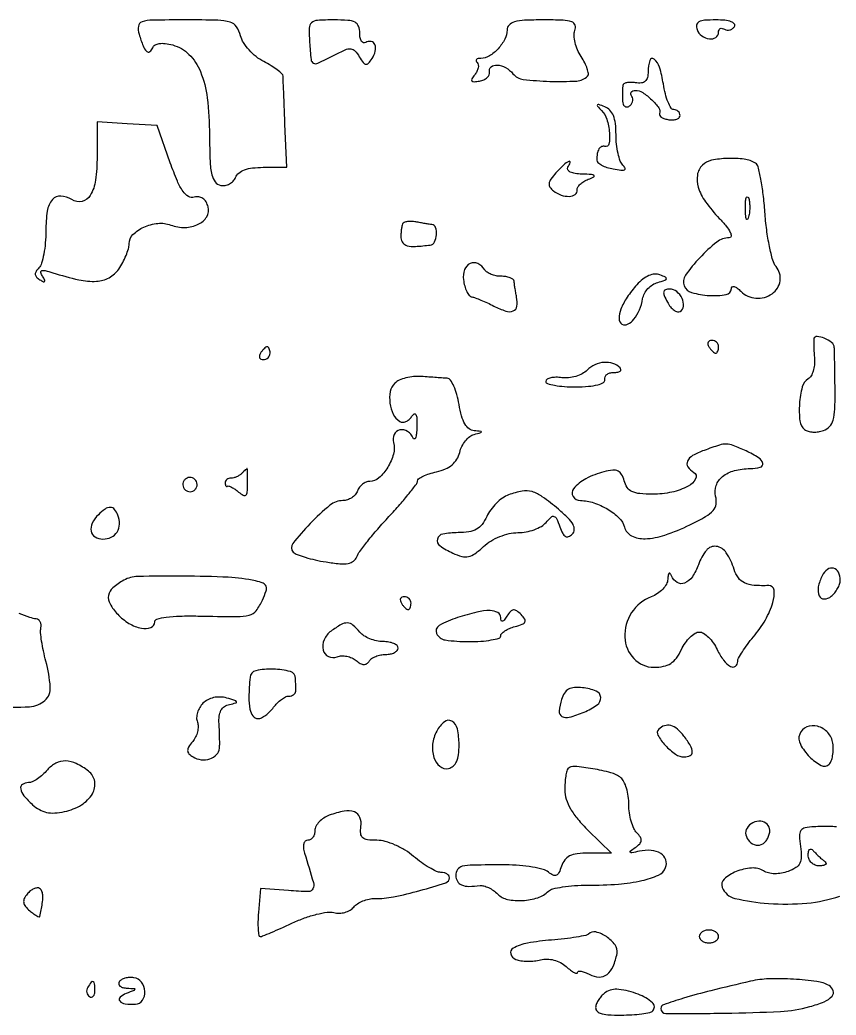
# Model space of a CAD drawing. Extents: x 0 to 5034, y 0 to 2560.
# Drawn here: x 539 to 666.3, y 2404.7 to 2560 of the extents above; entities that cross this region are included whole.
import ezdxf

# ---------------------------------------------------------------- set-up
doc = ezdxf.new("R2010")
doc.units = 0

msp = doc.modelspace()

# ---------------------------------------------------------------- linework, layer by layer
for points in [[(557.55684, 2557.75, 0.018725), (558.190262, 2555.934335, 0.105246), (558.752832, 2555.080945, 0.37372), (559.247679, 2555.049752, 0.14439), (559.686949, 2555.650133, -0.174195), (560.046078, 2556.085455, -0.099612), (560.696649, 2556.313769, -0.067558), (561.624318, 2556.317514, -0.031991), (562.800044, 2556.085496, -0.132022), (565.342856, 2554.625109, -0.100187), (567.132146, 2551.93673, -0.068009), (568.1918, 2547.816417, -0.027401), (568.547496, 2542.004548, 0.00764), (568.635258, 2537.945004, 0.045914), (568.9059, 2535.853028, 0.107365), (569.430735, 2534.721606, 0.185149), (570.30052, 2534.180642, 0.090682), (570.99759, 2534.1741, 0.080948), (571.682464, 2534.411006, 0.081847), (572.250338, 2534.849829, 0.096084), (572.610013, 2535.426093, -0.13433), (573.110488, 2536.10753, -0.080015), (573.994507, 2536.602684, -0.05869), (575.260078, 2536.903875, -0.029107), (576.90989, 2537), (580.605802, 2537), (580.332417, 2543.75, 0.000002), (580.225532, 2546.388731, 0.000004), (580.130669, 2548.729956, 0.000002), (580.050354, 2550.711594, 0.000054), (580.029516, 2551.22432, 0.201512), (579.857998, 2551.590141, 0.02243), (579.131676, 2552.189382, 0.024471), (578.160209, 2552.84836, 0.017465), (577.014487, 2553.492508, -0.050029), (575.826055, 2554.266425, -0.040724), (574.722993, 2555.311898, -0.042258), (573.860278, 2556.455435, -0.079154), (573.406079, 2557.518189, 0.091027), (572.762214, 2558.931574, 0.171727), (571.75593, 2559.652478, 0.065011), (569.84059, 2559.945232, 0.005459), (564.824204, 2560, 0.003891), (559.638672, 2559.959648, 0.071291), (558.014602, 2559.701049, 0.292379), (557.450413, 2559.033462, 0.108161)], [(584.173061, 2556.5, 0.00883), (584.401887, 2553.811351, 0.251792), (584.78014, 2553.253557, 0.236136), (585.469704, 2553.241281, 0.007819), (587.999977, 2554.499988, -0.015187), (589.735805, 2555.331816, -0.12058), (590.605557, 2555.486947, -0.194442), (591.24594, 2555.17951, -0.051684), (591.93202, 2554.249988, 0.023677), (592.535533, 2553.328654, 0.201295), (592.949155, 2553.077184, 0.253229), (593.358323, 2553.225178, 0.036843), (593.915721, 2553.952254, 0.085218), (594.424174, 2555.120887, 0.154955), (594.355002, 2556.150089, 0.262232), (593.776261, 2556.621269, 0.182994), (592.930902, 2556.457295, -0.221933), (592.5791, 2556.416021, -0.17435), (592.273452, 2556.655805, -0.096188), (592.066371, 2557.192004, -0.044221), (592, 2557.940983, 0.088996), (591.809016, 2559.005477, 0.188054), (591.260528, 2559.622311, 0.101477), (590.164236, 2559.925663, 0.016924), (587.968674, 2560, 0.014161), (585.383927, 2559.926778, 0.173783), (584.488934, 2559.547567, 0.20529), (584.116279, 2558.715196, 0.020812)], [(615, 2558.428571, -0.120796), (614.648615, 2556.995337, -0.066462), (613.603025, 2555.510682, -0.067398), (612.229974, 2554.377701, -0.139724), (610.904762, 2554, 0.053247), (610.474879, 2553.95409, 0.160209), (610.223642, 2553.806715, 0.258099), (610.176146, 2553.591694, 0.125052), (610.324657, 2553.342009, -0.163367), (610.49701, 2552.995467, -0.084614), (610.481768, 2552.506674, -0.069255), (610.287238, 2551.953735, -0.054089), (609.935517, 2551.422302, 0.034281), (609.495466, 2550.811334, 0.31616), (609.512988, 2550.503054, 0.247345), (609.832413, 2550.361697, 0.024423), (610.694193, 2550.46313, 0.060898), (611.366184, 2550.661938, 0.082788), (611.896107, 2551.004968, 0.103477), (612.20526, 2551.433566, 0.161077), (612.25, 2551.882837, -0.280268), (612.516261, 2552.669513, -0.196254), (613.431066, 2552.962894, -0.10941), (614.772752, 2552.554917, -0.091485), (615.91787, 2551.598961, 0.191752), (617.522087, 2550.724306, 0.022251), (621.683439, 2550.408399, 0.022547), (625.856937, 2550.466043, 0.183649), (627.567821, 2551.234487, 0.237634), (627.694771, 2551.619136, 0.043359), (627.51515, 2552.371048, 0.03839), (627.127918, 2553.292333, 0.026356), (626.557217, 2554.272331, -0.044065), (625.990666, 2555.329497, -0.04257), (625.610356, 2556.481735, -0.045732), (625.456491, 2557.555594, -0.10471), (625.584303, 2558.359095, 0.171495), (625.60646, 2559.188044, 0.239259), (625.092423, 2559.704912, 0.071416), (623.723672, 2559.948141, 0.008319), (620.606989, 2560, 0.011327), (617.728453, 2559.93478, 0.057048), (616.142021, 2559.679934, 0.130237), (615.313603, 2559.192023, 0.197383)], [(644.638374, 2558.5, 0.141428), (645.382454, 2557.51591, 0.128695), (646.564109, 2557.035123, 0.17945), (647.570986, 2557.265236, 0.252945), (648, 2558.059017, -0.098926), (648.071817, 2558.418448, -0.176081), (648.273452, 2558.637945, -0.169366), (648.57557, 2558.681645, -0.090666), (648.930902, 2558.542705, 0.108373), (649.334197, 2558.401101, 0.099685), (649.77286, 2558.434921, 0.095498), (650.179369, 2558.639411, 0.090427), (650.489919, 2558.983688, 0.322856), (650.460921, 2559.391373, 0.135336), (649.983278, 2559.722489, 0.061573), (649.003567, 2559.935551, 0.022791), (647.590402, 2560, 0.018035), (645.832742, 2559.936582, 0.099829), (644.925847, 2559.684489, 0.233181), (644.573246, 2559.213368, 0.138559)], [(637, 2551.937142, -0.057391), (636.891435, 2550.994422, -0.154012), (636.551041, 2550.419983, -0.160177), (635.95293, 2550.158187, -0.063497), (635.045448, 2550.187142, 0.036088), (634.293386, 2550.252415, 0.057467), (633.651695, 2550.187785, 0.079102), (633.207284, 2550.013847, 0.249846), (633.045448, 2549.75, 0.014166), (632.984644, 2547.861935, 0.073885), (633.133255, 2546.834441, 0.237259), (633.490965, 2546.45585, 0.229249), (634.016312, 2546.510081, 0.090427), (634.360589, 2546.820631, 0.095498), (634.565079, 2547.22714, 0.099685), (634.598899, 2547.665803, 0.108373), (634.457295, 2548.069098, -0.09888), (634.325119, 2548.424065, -0.176047), (634.383037, 2548.726548, -0.169404), (634.624742, 2548.929087, -0.090708), (635.012412, 2549, -0.144957), (636.163004, 2548.659266, -0.047211), (637.566182, 2547.547204, -0.046158), (638.684897, 2546.256203, -0.259116), (638.785714, 2545.381044, 0.250512), (638.813695, 2545.097999, 0.102142), (639.097991, 2544.818011, 0.067763), (639.60015, 2544.5823, 0.039475), (640.25, 2544.433813, 0.04951), (640.91991, 2544.402446, 0.076606), (641.485937, 2544.520174, 0.105714), (641.863311, 2544.761327, 0.200506), (642, 2545.088484, 0.107599), (641.924285, 2545.436251, 0.099574), (641.709721, 2545.732242, 0.095717), (641.38907, 2545.930697, 0.09109), (641.011818, 2546, -0.264949), (640.589751, 2546.240538, -0.037096), (640.126024, 2547.175, -0.034344), (639.700843, 2548.467437, -0.022653), (639.384009, 2550, 0.032487), (638.79049, 2552.611016, 0.15113), (637.942963, 2553.881057, 0.530884), (637.263581, 2553.675546, 0.07538)], [(629.75, 2545.859246, -0.122329), (630.562471, 2544.498488, -0.051523), (630.971475, 2542.392919, -0.065589), (630.897502, 2540.636359, -0.45846), (630.25, 2540.25, 0.185877), (629.74097, 2540.226666, 0.158157), (629.336868, 2539.867144, 0.093872), (629.080466, 2539.148717, 0.038921), (629, 2538.116577, 0.221083), (629.17365, 2537.743046, 0.05252), (629.756648, 2537.348017, 0.044287), (630.589421, 2536.993901, 0.031176), (631.575823, 2536.740755, 0.014643), (632.770708, 2536.548417, 0.125974), (633.303075, 2536.612779, 0.439127), (633.402379, 2536.867069, 0.082726), (633.075823, 2537.324177, -0.111167), (632.660467, 2537.980869, -0.030176), (632.316023, 2539.168799, -0.028974), (632.079197, 2540.600349, -0.02651), (632, 2542.093011, 0.028351), (631.90184, 2543.822799, 0.067196), (631.586432, 2545.070721, 0.093989), (631.040329, 2545.924258, 0.113085), (630.25, 2546.452257, 0.008433), (629.307933, 2546.79283, 0.309425), (629.097977, 2546.734694, 0.377046), (629.10202, 2546.538647, 0.009992)], [(551, 2538.677236, -0.032619), (550.758428, 2534.978263, -0.100502), (549.94819, 2532.618638, -0.209414), (548.664759, 2531.689061, -0.194279), (547.057145, 2531.964682, 0.122677), (545.326838, 2532.51788, 0.239867), (544.03038, 2531.961273, 0.136963), (543.232239, 2530.184494, 0.037508), (543, 2527.093011, -0.021258), (542.920186, 2525.216615, -0.025227), (542.680655, 2523.459227, -0.02528), (542.334362, 2522.022122, -0.125247), (541.912868, 2521.312868, 0.055871), (541.474803, 2520.764199, 0.162732), (541.361267, 2520.299267, 0.171626), (541.551961, 2519.875738, 0.06364), (542.067376, 2519.458359, 0.02231), (542.617456, 2519.151416, 0.355422), (542.811893, 2519.194619, 0.295201), (542.832766, 2519.413531, 0.018637), (542.498137, 2520.003015, -0.064952), (542.227172, 2520.603555, -0.403136), (542.366851, 2520.876984, -0.146316), (542.883253, 2520.898443, -0.014389), (544.093628, 2520.553256, 0.020924), (548.160976, 2519.450542, 0.069786), (550.911504, 2519.220165, 0.111759), (552.873042, 2519.780774, 0.115208), (554.376744, 2521.12749, 0.028893), (554.998044, 2522.13352, 0.02605), (555.523169, 2523.239228, 0.026963), (555.888518, 2524.280718, 0.070987), (556, 2525.061991, -0.198647), (556.59296, 2526.495592, -0.090894), (558.288506, 2527.668386, -0.081879), (560.482891, 2528.253181, -0.112729), (562.5, 2527.994678, 0.09257), (564.724295, 2527.618912, 0.108927), (566.798634, 2528.113928, 0.142699), (568.10794, 2529.296872, 0.204885), (568.336071, 2530.822866, 0.069248), (568.011931, 2531.602418, 0.10791), (567.519421, 2532.133943, 0.119113), (566.88864, 2532.379602, 0.097298), (566.163749, 2532.336266, -0.199937), (565.255521, 2532.465155, -0.107268), (564.412617, 2533.249393, -0.053321), (563.527931, 2534.864272, -0.01298), (562.431416, 2537.702441), (560.362832, 2543.5), (555.681416, 2543.804791), (551, 2544.109582)], [(622.629759, 2536.143382, 0.026805), (621.825302, 2535.152573, 0.121924), (621.547873, 2534.469351, 0.187916), (621.680136, 2533.900446, 0.082238), (622.224772, 2533.33203, 0.074066), (623.453731, 2532.668933, 0.095728), (624.717239, 2532.47014, 0.148639), (625.607755, 2532.7751, 0.261369), (625.926, 2533.460957, -0.159704), (626.028762, 2533.881097, -0.0624), (626.409538, 2534.350767, -0.053399), (626.98357, 2534.794633, -0.044064), (627.676, 2535.140671, 0.021696), (628.520675, 2535.516621, 0.547625), (628.543028, 2535.725484, 0.157014), (628.155751, 2535.872981, 0.006849), (626.690983, 2535.929715, -0.032403), (625.625482, 2536.025654, -0.075096), (624.86152, 2536.26574, -0.148675), (624.494589, 2536.60729, -0.276649), (624.5, 2537, 0.072677), (624.827692, 2537.757109, 0.635227), (624.620691, 2537.932291, 0.085667), (623.83997, 2537.397684, 0.015974)], [(645.475609, 2537.332752, 0.15743), (644.689684, 2535.797361, 0.117766), (644.830433, 2533.889718, 0.078871), (645.969968, 2531.621264, 0.034962), (648.115871, 2529.036167, -0.018943), (649.210704, 2527.800013, -0.054368), (649.836621, 2526.841179, -0.144014), (649.944644, 2526.259585, -0.384525), (649.657012, 2526, 0.168954), (647.713465, 2525.323961, 0.036913), (645.065661, 2522.890275, 0.035014), (642.836029, 2520.153961, 0.250056), (642.632395, 2518.515581, 0.238705), (643.800045, 2517.458479, 0.05177), (646.566982, 2517.001555, 0.055859), (649.206985, 2517.137348, 0.367241), (650, 2518.071429, -0.239612), (650.13561, 2518.33816, -0.229015), (650.435458, 2518.392667, -0.09456), (650.912108, 2518.157102, -0.034472), (651.482409, 2517.660448, 0.178458), (653.835461, 2516.575019, 0.174804), (656.354174, 2517.264263, 0.204609), (657.601839, 2519.281426, 0.213928), (656.977311, 2521.527339, -0.106192), (656.463284, 2522.511965, -0.016753), (655.949667, 2524.647378, -0.017953), (655.512673, 2527.245536, -0.014827), (655.229269, 2530.039742, 0.011856), (654.968941, 2532.767749, 0.017143), (654.599532, 2535.161189, 0.012866), (654.18215, 2537.089629, 0.197079), (653.78986, 2537.629873, 0.105816), (652.011729, 2538.264324, 0.041925), (649.407058, 2538.38965, 0.041136), (646.887962, 2538.091145, 0.147359)], [(652.692991, 2529.269032, -0.087174), (652.51666, 2528.883358, -0.597527), (652.356533, 2528.900903, -0.080377), (652.235556, 2529.431793, -0.012823), (652.194949, 2530.5, -0.014395), (652.212705, 2531.580113, -0.052471), (652.315079, 2532.257153, -0.333666), (652.47713, 2532.386009, -0.31318), (652.655937, 2532.269032, -0.06278), (652.814405, 2531.671085, -0.030339), (652.872264, 2530.880008, -0.029507), (652.832894, 2530.036634, -0.037336)], [(598.689105, 2528.160933, 0.063274), (598.570438, 2527.806518, 0.019933), (598.482981, 2527.253524, 0.019555), (598.433753, 2526.622762, 0.020503), (598.435134, 2526, 0.156718), (598.725141, 2525.215578, 0.167576), (599.4106, 2524.772635, 0.076446), (600.695973, 2524.657885, 0.015201), (603, 2524.875, 0.251864), (603.667378, 2525.349255, 0.095686), (603.98054, 2526.486449, 0.102283), (603.838423, 2527.609047, 0.292799), (603.25, 2528.076511, -0.012202), (602.849139, 2528.127316, -0.003176), (602.207416, 2528.228784, -0.003226), (601.477451, 2528.353805, -0.003291), (600.753971, 2528.487445, 0.037503), (600.062197, 2528.56684, 0.049072), (599.427179, 2528.529481, 0.058122), (598.933945, 2528.391411, 0.18514)], [(608.183578, 2519.468911, 0.035802), (608.378193, 2518.488428, 0.04697), (608.700801, 2517.634941, 0.055106), (609.09358, 2517.015845, 0.186808), (609.5, 2516.779906, -0.04813), (610.037063, 2516.641164, -0.010782), (610.919563, 2516.298307, -0.01109), (611.925278, 2515.856038, -0.010525), (612.9283, 2515.362174, 0.038272), (614.796665, 2514.567673, 0.176378), (615.953275, 2514.594974, 0.270568), (616.522145, 2515.313682, 0.082765), (616.487445, 2516.753971, -0.003291), (616.353805, 2517.477451, -0.003226), (616.228784, 2518.207416, -0.003176), (616.127316, 2518.849139, -0.012202), (616.076511, 2519.25, 0.215985), (615.909007, 2519.537796, 0.065681), (615.452311, 2519.779687, 0.052414), (614.807808, 2519.94507, 0.03663), (614.059017, 2520, -0.046881), (613.270704, 2520.074077, -0.046318), (612.50665, 2520.29375, -0.050262), (611.876024, 2520.616444, -0.111412), (611.5, 2521, 0.139516), (610.432629, 2521.974566, 0.227627), (609.230652, 2521.992731, 0.201303), (608.356222, 2521.036961, 0.117551)], [(635.255465, 2518.677765, 0.034691), (633.728273, 2516.721388, 0.05786), (632.768515, 2514.868231, 0.083036), (632.474396, 2513.391419, 0.268195), (632.930367, 2512.543035, 0.26493), (633.807017, 2512.511801, 0.101516), (634.786509, 2513.311496, 0.072392), (635.64575, 2514.747397, 0.056028), (636.154978, 2516.5, -0.082482), (636.435758, 2517.305467, -0.061154), (636.98615, 2518.072899, -0.060842), (637.709512, 2518.688312, -0.079386), (638.5, 2519.04604, 0.010346), (639.62856, 2519.379398, 0.247103), (639.853277, 2519.607288, 0.373376), (639.746258, 2519.846417, 0.017087), (638.856453, 2520.223805, 0.115308), (638.040697, 2520.336564, 0.078484), (637.129036, 2520.104853, 0.064959), (636.179542, 2519.541779, 0.043431)], [(640.01499, 2515.971992, 0.044431), (640.496979, 2515.236641, 0.066746), (641.047705, 2514.704221, 0.089968), (641.578095, 2514.44424, 0.210497), (642.006499, 2514.504017, 0.237358), (642.522889, 2515.344136, 0.132188), (642.305298, 2516.554931, 0.115156), (641.46722, 2517.612847, 0.169477), (640.357827, 2518, 0.080441), (639.709755, 2517.895058, 0.277365), (639.444001, 2517.584993, 0.144184), (639.511726, 2517.018207, 0.021522)], [(646.5, 2509, 0.029505), (646.768994, 2508.617226, 0.035638), (647.066025, 2508.29375, 0.038439), (647.34829, 2508.065539, 0.151918), (647.559017, 2508, 0.210953), (647.727648, 2508.07446, 0.081139), (647.870461, 2508.29375, 0.061769), (647.967655, 2508.617151, 0.042167), (648, 2509, 0.105053), (647.918938, 2509.381556, 0.099167), (647.688914, 2509.70625, 0.09642), (647.345238, 2509.923877, 0.093332), (646.940983, 2510, 0.108972), (646.586039, 2509.921712, 0.182303), (646.3746, 2509.70625, 0.161196), (646.343488, 2509.3821, 0.082592)], [(662.889309, 2510.218615, 0.038702), (662.857762, 2509.801386, 0.006719), (662.869897, 2509.010277, 0.007268), (662.910199, 2508.080331, 0.006452), (662.978665, 2507.114242, -0.047506), (662.967755, 2506.147566, -0.049658), (662.773438, 2505.215145, -0.054924), (662.437042, 2504.450455, -0.123891), (661.999102, 2503.999445, 0.192827), (661.063118, 2502.732416, 0.046219), (660.630685, 2500.101279, 0.046139), (660.688369, 2497.441984, 0.199095), (661.440237, 2496.088146, 0.102612), (661.982189, 2495.815379, 0.052077), (662.739476, 2495.69494, 0.048615), (663.579183, 2495.731486, 0.052258), (664.375, 2495.930518, 0.121117), (665.318832, 2496.56322, 0.116077), (665.879894, 2497.570836, 0.059985), (666.147399, 2499.259358, 0.012068), (666.1875, 2502.306933, 0.000855), (666.159004, 2504.552617, 0.001144), (666.125, 2506.589984, 0.000792), (666.089858, 2508.29882, 0.011932), (666.0625, 2508.893011, 0.211529), (665.652447, 2509.667769, 0.06795), (664.504904, 2510.342305, 0.083918), (663.36978, 2510.606017, 0.387515)], [(576.5, 2508, 0.082592), (576.343488, 2507.6179, 0.161196), (576.3746, 2507.29375, 0.182303), (576.586039, 2507.078288, 0.108972), (576.940983, 2507, 0.093332), (577.345238, 2507.076123, 0.09642), (577.688914, 2507.29375, 0.099167), (577.918938, 2507.618444, 0.105053), (578, 2508, 0.042167), (577.967655, 2508.382849, 0.061769), (577.870461, 2508.70625, 0.081139), (577.727648, 2508.92554, 0.210953), (577.559017, 2509, 0.151918), (577.34829, 2508.934461, 0.038439), (577.066025, 2508.70625, 0.035638), (576.768994, 2508.382774, 0.029505)], [(627.485006, 2505.342149, -0.077873), (626.737005, 2504.796809, -0.046853), (625.715258, 2504.387648, -0.04564), (624.594604, 2504.165093, -0.05885), (623.545998, 2504.17845, 0.034329), (622.602608, 2504.236703, 0.054482), (621.799483, 2504.143268, 0.073796), (621.242182, 2503.925828, 0.255305), (621.04612, 2503.607143, 0.34357), (621.288474, 2503.260581, 0.029614), (622.40886, 2502.987054, 0.029258), (623.932342, 2502.800658, 0.017693), (625.75, 2502.75, 0.017746), (627.720141, 2502.834782, 0.042579), (629.161017, 2503.072639, 0.067358), (630.045448, 2503.429201, 0.330042), (630.25, 2503.892857, -0.15632), (630.28718, 2504.31403, -0.128005), (630.563021, 2504.674777, -0.099935), (631.047957, 2504.917554, -0.066334), (631.666667, 2505, 0.040239), (632.260011, 2505.047829, 0.115697), (632.639414, 2505.204336, 0.251597), (632.75193, 2505.433608, 0.189381), (632.637722, 2505.695611, 0.116243), (631.518223, 2506.388082, 0.098061), (630.133122, 2506.564951, 0.091967), (628.709315, 2506.1985, 0.087743)], [(597.449574, 2503.306717, 0.149742), (596.766911, 2502.021046, 0.080592), (596.712568, 2500.210789, 0.080007), (597.235265, 2498.462386, 0.142719), (598.23251, 2497.356301, 0.138175), (598.677691, 2497.228787, 0.098837), (599.188882, 2497.328522, 0.084835), (599.688579, 2497.641099, 0.069597), (600.096491, 2498.121885, -0.099706), (600.474921, 2498.51737, -0.457611), (600.744479, 2498.44864, -0.107685), (600.897317, 2497.845726, -0.013734), (600.90574, 2496.5, -0.015875), (600.848577, 2495.421555, -0.057351), (600.712635, 2494.748437, -0.328904), (600.530429, 2494.617967, -0.302003), (600.337719, 2494.75, 0.15298), (599.475203, 2495.801173, 0.20272), (598.270609, 2496.02042, 0.231483), (597.388875, 2495.314753, 0.175954), (597.272832, 2494.064692, -0.13179), (597.261451, 2492.25574, -0.070654), (596.366149, 2490.192642, -0.073344), (594.989277, 2488.547757, -0.183891), (593.550285, 2488, 0.0999), (592.996421, 2487.888222, 0.066842), (592.437434, 2487.559375, 0.063657), (591.958259, 2487.073448, 0.071334), (591.638374, 2486.5, -0.088228), (591.292758, 2485.926562, -0.0665), (590.738246, 2485.440625, -0.065698), (590.067802, 2485.112144, -0.081269), (589.382404, 2485, 0.173565), (587.35049, 2484.272753, 0.028789), (584.247111, 2481.410651, 0.025914), (581.545903, 2478.30865, 0.379461), (581.627041, 2476.974145, 0.105482), (582.211442, 2476.595815, 0.017496), (583.487118, 2476.159782, 0.018531), (585.048572, 2475.748899, 0.015458), (586.733361, 2475.426038, 0.016335), (588.87884, 2475.154797, 0.065376), (590.199051, 2475.204296, 0.120005), (591.026417, 2475.56086, 0.140568), (591.539099, 2476.241294, -0.068413), (592.000128, 2477.079178, -0.00891), (593.248842, 2478.69662, -0.010238), (594.812122, 2480.568714, -0.008397), (596.555738, 2482.505279, 0.007611), (598.258586, 2484.390594, 0.01113), (599.694498, 2486.105409, 0.00677), (600.836819, 2487.573301, 0.163373), (601, 2488.059381, -0.248547), (601.181861, 2488.402629, -0.0372), (601.881527, 2488.805078, -0.034531), (602.851312, 2489.190835, -0.023341), (604.000942, 2489.500207, 0.047067), (605.363073, 2489.936938, 0.073915), (606.407928, 2490.580273, 0.082189), (607.144748, 2491.442158, 0.074491), (607.595518, 2492.524552, -0.055794), (607.945502, 2493.461812, -0.051822), (608.501053, 2494.323982, -0.055538), (609.167228, 2494.988136, -0.103778), (609.844576, 2495.328888, 0.002412), (610.920077, 2495.619731, 0.34082), (610.994577, 2495.718772, 0.387457), (610.915828, 2495.803079, 0.002625), (609.837898, 2495.883999, -0.154828), (609.062855, 2496.190774, -0.092797), (608.418014, 2496.953839, -0.061772), (607.898306, 2498.206848, -0.02561), (607.5, 2500, 0.026219), (607.156405, 2501.537994, 0.037744), (606.681352, 2502.848865, 0.042181), (606.15452, 2503.796403, 0.231311), (605.662102, 2504.081242, -0.00029), (605.031415, 2504.1257, -0.000071), (603.992593, 2504.199684, -0.000073), (602.802012, 2504.284821, -0.000073), (601.610555, 2504.370368, 0.041934), (600.411015, 2504.355978, 0.038632), (599.19637, 2504.143672, 0.040919), (598.142147, 2503.780149, 0.093155)], [(645.75, 2492.837719, 0.03851), (643.952872, 2492.019686, 0.158993), (643.148221, 2491.158213, 0.267882), (643.225189, 2490.280963, 0.101909), (644.15149, 2489.406374, -0.39789), (644.421773, 2488.389741, -0.147685), (643.267487, 2487.247797, -0.069268), (640.698786, 2486.314639, -0.052584), (637.715251, 2486, -0.022636), (635.698353, 2486.091356, -0.08674), (634.489272, 2486.41763, -0.132829), (633.742125, 2487.047878, -0.087768), (633.270329, 2488.074261, 0.059121), (632.871123, 2489.091771, 0.165356), (632.318477, 2489.607712, 0.134185), (631.483935, 2489.739428, 0.03393), (630.119543, 2489.493867, 0.059236), (627.306775, 2488.4215, 0.101308), (625.367616, 2486.838889, 0.321556), (625.293126, 2485.641701, 0.258196), (626.452947, 2485, -0.081507), (628.516138, 2484.661423, -0.053848), (630.701742, 2483.651377, -0.055613), (632.494063, 2482.284301, -0.138959), (633.321626, 2480.878102, 0.216341), (634.429468, 2479.513424, 0.124824), (636.535671, 2479.054754, 0.07363), (639.620621, 2479.6191, 0.031091), (643.525297, 2481.224553, 0.015129), (645.981401, 2482.511073, 0.081367), (647.155488, 2483.451115, 0.149761), (647.610495, 2484.427813, 0.096437), (647.543038, 2485.684547, -0.148951), (647.626608, 2487.360469, -0.13843), (648.628404, 2488.761756, -0.105971), (650.480437, 2489.688282, -0.063263), (652.934259, 2490, 0.062296), (654.514836, 2490.197694, 0.408451), (654.890813, 2490.815922, 0.199985), (654.260297, 2491.691846, 0.029345), (652.292833, 2492.75, 0.013019), (650.279636, 2493.621982, 0.092587), (649.241654, 2493.830289, 0.082012), (648.148753, 2493.664833, 0.009068)], [(573.583333, 2489.25, -0.052335), (573.228895, 2488.962896, -0.038368), (572.784375, 2488.720313, -0.03908), (572.322312, 2488.554398, -0.066753), (571.916667, 2488.5, 0.080377), (571.566533, 2488.443348, 0.091482), (571.269271, 2488.279687, 0.100741), (571.070525, 2488.036048, 0.121457), (571, 2487.75, 0.045279), (571.024519, 2487.479793, 0.106591), (571.101727, 2487.29375, 0.198837), (571.215548, 2487.220393, 0.204068), (571.346305, 2487.25, -0.24944), (571.562481, 2487.279665, -0.032317), (572.003219, 2487.084355, -0.031492), (572.53336, 2486.763167, -0.021266), (573.096305, 2486.335037, 0.043595), (573.827278, 2485.82893, 0.321982), (574.225286, 2485.870693, 0.19415), (574.45212, 2486.328847, 0.019051), (574.5, 2487.585037, 0.003234), (574.494011, 2488.511046, 0.00539), (574.475521, 2489.290605, 0.001166), (574.450587, 2489.967383, 0.40279), (574.416667, 2490, 0.181677), (574.36305, 2489.979853, 0.003487), (574.1375, 2489.779687, 0.007957), (573.876803, 2489.537441, 0.005189)], [(564.552786, 2488.08541, 0.099038), (564.401684, 2487.679226, 0.097945), (564.417584, 2487.244476, 0.097945), (564.597789, 2486.848514, 0.099038), (564.91459, 2486.552786, 0.099038), (565.320774, 2486.401684, 0.097945), (565.755524, 2486.417584, 0.097945), (566.151486, 2486.597789, 0.099038), (566.447214, 2486.91459, 0.099038), (566.598316, 2487.320774, 0.097945), (566.582416, 2487.755524, 0.097945), (566.402211, 2488.151486, 0.099038), (566.08541, 2488.447214, 0.099038), (565.679226, 2488.598316, 0.097945), (565.244476, 2488.582416, 0.097945), (564.848514, 2488.402211, 0.099038)], [(615.241874, 2485.899181, 0.0667), (614.293019, 2485.393535, 0.039168), (613.308558, 2484.562447, 0.038468), (612.438368, 2483.559174, 0.052563), (611.831359, 2482.529218, -0.054302), (611.093518, 2481.287141, -0.103734), (610.224456, 2480.525612, -0.092133), (609.049847, 2480.124497, -0.036347), (607.339485, 2480, 0.044605), (604.958847, 2479.7872, 0.292378), (604.119859, 2479.009975, 0.311485), (604.497611, 2477.972622, 0.047567), (606.509891, 2476.813539, 0.040685), (607.941181, 2476.297232, 0.119041), (608.982658, 2476.268161, 0.107142), (609.987022, 2476.719735, 0.029555), (611.324342, 2477.834978, -0.052847), (612.452474, 2478.690086, -0.039924), (613.844303, 2479.385208, -0.040142), (615.318333, 2479.846264, -0.055784), (616.692007, 2480, 0.046126), (617.961418, 2480.117355, 0.040862), (619.242443, 2480.46645, 0.043086), (620.348369, 2480.978811, 0.089766), (621.072962, 2481.587913, -0.027285), (621.860104, 2482.437473, -0.274191), (622.31161, 2482.544968, -0.214457), (622.699224, 2482.202241, -0.01749), (623.22589, 2480.918397, 0.030384), (623.681093, 2479.885404, 0.141928), (624.123426, 2479.417943, 0.239426), (624.606875, 2479.388399, 0.094386), (625.174154, 2479.774154, 0.183464), (625.482049, 2480.459003, 0.143687), (625.298205, 2481.25928, 0.071498), (624.520758, 2482.273555, 0.018641), (622.996163, 2483.656682, 0.017783), (620.494374, 2485.614192, 0.086935), (618.88639, 2486.400774, 0.116271), (617.342094, 2486.478071, 0.04376)], [(551.2, 2482.8, 0.080536), (550.245001, 2481.475428, 0.164037), (550.069629, 2480.21979, 0.215001), (550.685161, 2479.339027, 0.135134), (551.916667, 2479, 0.110654), (553.221486, 2479.292347, 0.144544), (554.129914, 2480.101924, 0.13562), (554.488182, 2481.319468, 0.092507), (554.245704, 2482.75, 0.086752), (553.736231, 2483.62864, 0.217287), (553.082241, 2483.939998, 0.158295), (552.255814, 2483.686553, 0.043488)], [(644.850155, 2475, -0.064981), (643.911441, 2473.129872, -0.146023), (642.694557, 2472.134067, -0.239778), (641.536867, 2472.220884, -0.161828), (640.662281, 2473.25, 0.055982), (640.453531, 2473.63635, 0.451425), (640.27648, 2473.65689, 0.178819), (640.137452, 2473.392634, 0.021495), (640.078947, 2472.725249, -0.11763), (639.864526, 2471.975735, -0.061708), (639.285205, 2471.19125, -0.056193), (638.454373, 2470.492602, -0.055958), (637.487709, 2469.995327, 0.159303), (634.420566, 2467.51874, 0.154956), (633.365714, 2463.679048, 0.181647), (634.764915, 2460.357901, 0.206015), (637.920683, 2459, 0.048401), (639.422578, 2459.145729, 0.094473), (640.534962, 2459.592406, 0.092965), (641.416274, 2460.422744, 0.04574), (642.208909, 2461.75, -0.040356), (642.822063, 2462.802244, -0.046166), (643.572484, 2463.692187, -0.051902), (644.341634, 2464.306915, -0.143615), (645, 2464.5, -0.143615), (645.658366, 2464.306915, -0.051902), (646.427516, 2463.692187, -0.046166), (647.177937, 2462.802244, -0.040356), (647.791091, 2461.75, 0.04656), (648.784258, 2460.09312, 0.105447), (649.870298, 2459.125824, 0.29882), (650.625405, 2459.173635, 0.235941), (651, 2459.923275, -0.126002), (651.132699, 2460.441489, -0.01662), (651.7153, 2461.425423, -0.018425), (652.502624, 2462.564764, -0.014495), (653.435064, 2463.740459, 0.043194), (655.31254, 2466.408654, 0.058985), (656.480557, 2469.103369, 0.099927), (656.65896, 2471.037523, 0.396184), (655.834036, 2471.745361, -0.029381), (653.554397, 2471.776087, -0.090739), (652.06884, 2472.160488, -0.125225), (651.089697, 2472.957708, -0.084149), (650.432606, 2474.25, 0.066639), (649.214997, 2476.866312, 0.220625), (647.653161, 2477.862652, 0.262292), (646.094477, 2477.241038, 0.085926)], [(664.185301, 2473.278008, 0.068267), (663.567692, 2471.526338, 0.15587), (663.715135, 2470.14843, 0.306628), (664.493772, 2469.660382, 0.165888), (665.597246, 2470.080707, 0.049218), (666.133984, 2470.62358, 0.041792), (666.587941, 2471.290231, 0.043732), (666.898994, 2471.974084, 0.085073), (667, 2472.563428, 0.109624), (666.721083, 2473.820288, 0.225043), (665.961728, 2474.448714, 0.228439), (665.004445, 2474.254117, 0.111909)], [(555.169441, 2472.585463, 0.053579), (553.461584, 2471.396341, 0.171395), (552.786798, 2470.206893, 0.176848), (553.018897, 2468.882842, 0.057709), (554.220342, 2467.265457, 0.06892), (555.974734, 2465.849691, 0.084429), (557.934017, 2465.083205, 0.141237), (559.394108, 2465.19464, 0.313177), (560, 2466.067094, -0.338864), (560.344717, 2466.517323, -0.031974), (561.797902, 2466.811881, -0.027473), (563.916152, 2466.984109, -0.011844), (566.75, 2466.991219, 0.003171), (572.888733, 2466.900139, 0.063005), (574.751843, 2467.119781, 0.171731), (575.822328, 2467.826244, 0.055003), (576.812456, 2469.487732, 0.02271), (577.390081, 2470.925089, 0.173543), (577.385092, 2471.641843, 0.216738), (576.930434, 2472.103743, 0.037261), (575.722971, 2472.466617, 0.042453), (571.485589, 2473.03179, 0.01049), (564.468927, 2473.219607, 0.006616), (557.345709, 2473.166543, 0.120701)], [(598.5, 2469, 0.029505), (598.768994, 2468.617226, 0.035638), (599.066025, 2468.29375, 0.038439), (599.34829, 2468.065539, 0.151918), (599.559017, 2468, 0.210953), (599.727648, 2468.07446, 0.081139), (599.870461, 2468.29375, 0.061769), (599.967655, 2468.617151, 0.042167), (600, 2469, 0.105053), (599.918938, 2469.381556, 0.099167), (599.688914, 2469.70625, 0.09642), (599.345238, 2469.923877, 0.093332), (598.940983, 2470, 0.108972), (598.586039, 2469.921712, 0.182303), (598.3746, 2469.70625, 0.161196), (598.343488, 2469.3821, 0.082592)], [(607.25, 2466.753252, 0.04975), (604.396752, 2465.513687, 0.393001), (603.991455, 2464.259756, 0.25415), (605.351617, 2463.253932, 0.034759), (609, 2463, 0.016617), (610.916704, 2463.063718, 0.027108), (612.53125, 2463.25949, 0.025735), (613.739059, 2463.537616, 0.335003), (614, 2463.883369, -0.194814), (614.153908, 2464.26339, -0.055005), (614.655871, 2464.678762, -0.046636), (615.377998, 2465.062249, -0.034814), (616.232753, 2465.350615, 0.024402), (617.367307, 2465.707265, 0.187472), (617.777504, 2466.069953, 0.272713), (617.751817, 2466.525497, 0.049188), (617.191112, 2467.208888, 0.040528), (616.491394, 2467.803519, 0.182237), (615.981719, 2467.940664, 0.186667), (615.51603, 2467.706012, 0.042823), (614.973672, 2466.991641, -0.020824), (614.544514, 2466.371577, -0.170819), (614.262241, 2466.18447, -0.408796), (614.079422, 2466.291375, -0.063403), (614.015313, 2466.75, 0.271914), (613.538622, 2467.53943, 0.124661), (612.33045, 2467.846028, 0.059469), (610.268581, 2467.600928, 0.018328)], [(587.52865, 2464.644608, 0.131131), (586.43671, 2463.290567, 0.16376), (586.287196, 2461.691617, 0.229059), (587.109731, 2460.678097, 0.204038), (588.474881, 2460.628734, -0.082966), (589.171545, 2460.770575, -0.056246), (589.980717, 2460.708088, -0.055195), (590.77379, 2460.463004, -0.070799), (591.423707, 2460.063317, 0.043562), (592.089488, 2459.602284, 0.116515), (592.639469, 2459.440196, 0.161016), (593.093394, 2459.563224, 0.10874), (593.469989, 2459.951442, -0.107553), (593.858149, 2460.353464, -0.051006), (594.497835, 2460.691986, -0.047243), (595.268486, 2460.922288, -0.049033), (596.059017, 2461, 0.049547), (596.801778, 2461.073784, 0.069539), (597.429836, 2461.29375, 0.089706), (597.852535, 2461.618213, 0.186414), (598, 2462, 0.21849), (597.82441, 2462.382644, 0.078214), (597.301593, 2462.70625, 0.05947), (596.532801, 2462.926769, 0.040156), (595.622445, 2463, -0.055078), (594.620767, 2463.110678, -0.043151), (593.57761, 2463.440625, -0.044437), (592.649764, 2463.925329, -0.077115), (592, 2464.5, 0.043679), (590.934909, 2465.576595, 0.169377), (590.071974, 2465.909211, 0.140128), (589.08879, 2465.662229, 0.02671)], [(574.875, 2457.428911, 0.014544), (574.696216, 2454.358967, 0.055892), (574.853735, 2452.455875, 0.116195), (575.334162, 2451.396048, 0.232521), (576.139757, 2451, 0.114124), (576.666958, 2451.12192, 0.042946), (577.320603, 2451.514062, 0.039745), (577.985308, 2452.080394, 0.038599), (578.559146, 2452.75, -0.036686), (579.128588, 2453.419638, -0.038705), (579.780315, 2453.985938, -0.041848), (580.415437, 2454.379153, -0.118224), (580.919389, 2454.5, 0.067647), (581.332441, 2454.556141, 0.084335), (581.68257, 2454.720313, 0.099652), (581.916708, 2454.963995, 0.14265), (582, 2455.25, 0.000407), (581.999696, 2455.623648, 0.000153), (581.998683, 2456.146875, 0.000152), (581.997233, 2456.716464, 0.000185), (581.995516, 2457.25, 0.33782), (581.170946, 2458.323145, 0.05981), (578.492806, 2458.713122, 0.059293), (575.784772, 2458.459654, 0.329106)], [(623.494534, 2453.982779, 0.052636), (623.121685, 2452.163618, 0.296837), (623.557766, 2451.326233, 0.201516), (624.698872, 2451.193425, 0.027722), (627.005625, 2452.00233, 0.055172), (629.056262, 2453.130416, 0.26132), (629.614101, 2454.295854, 0.291853), (628.895909, 2455.275272, 0.062982), (626.758721, 2455.808139, 0.046587), (625.492798, 2455.840356, 0.111009), (624.595926, 2455.573916, 0.123645), (623.958303, 2454.972811, 0.065468)], [(567.524899, 2453.382042, 0.065145), (567.016739, 2452.720882, 0.059017), (566.675213, 2451.929233, 0.062606), (566.543095, 2451.132566, 0.101775), (566.654365, 2450.458326, -0.094614), (566.777029, 2449.775484, -0.055968), (566.675332, 2448.951123, -0.053252), (566.380164, 2448.119257, -0.061415), (565.926178, 2447.41105, 0.029699), (565.296528, 2446.553506, 0.149543), (565.135726, 2445.988084, 0.19527), (565.338344, 2445.516092, 0.056571), (565.973618, 2445.016305, 0.111311), (567.24022, 2444.579821, 0.106368), (568.594157, 2444.718106, 0.120661), (569.647641, 2445.369645, 0.172767), (570.105963, 2446.356989, 0.021715), (570.135971, 2446.968706, 0.005754), (570.130186, 2447.946761, 0.005827), (570.097802, 2449.060186, 0.005965), (570.039627, 2450.163901, -0.043129), (570.066235, 2451.394607, -0.097273), (570.34229, 2452.281494, -0.12313), (570.880004, 2452.869539, -0.095448), (571.683665, 2453.204341, 0.013577), (572.663171, 2453.435302, 0.463798), (572.753527, 2453.625479, 0.216479), (572.518307, 2453.831543, 0.006482), (571.232409, 2454.201421, 0.058976), (570.205206, 2454.355932, 0.062329), (569.190057, 2454.261237, 0.06525), (568.270895, 2453.927982, 0.076966)], [(604.012305, 2449.022993, 0.093836), (603.371638, 2446.982809, 0.105617), (603.562911, 2444.938788, 0.143074), (604.483323, 2443.558094, 0.225945), (605.835438, 2443.206825, 0.129061), (606.582117, 2443.564713, 0.112154), (607.104162, 2444.260395, 0.075687), (607.406911, 2445.357287, 0.029562), (607.5, 2446.930362, 0.053906), (607.235219, 2449.37916, 0.206606), (606.360358, 2450.597139, 0.32217), (605.202482, 2450.50091, 0.093557)], [(638.664485, 2449.331152, 0.338478), (638.53968, 2448.395833, 0.056157), (639.685359, 2446.832039, 0.053235), (641.276466, 2445.436697, 0.154607), (642.654988, 2445, 0.117442), (643.562133, 2445.216054, 0.286916), (643.903123, 2445.779343, 0.132811), (643.625701, 2446.749408, 0.026676), (642.607954, 2448.25, 0.052545), (641.571168, 2449.353366, 0.111437), (640.541913, 2449.90176, 0.14586), (639.562744, 2449.880127, 0.118965)], [(660.661409, 2448.560029, 0.219906), (660.766951, 2446.975578, 0.069907), (662.213624, 2445.028566, 0.077499), (664.023886, 2443.687771, 0.328121), (665.279148, 2443.879148, 0.112363), (665.59801, 2444.385926, 0.042228), (665.809531, 2445.202656, 0.039172), (665.896957, 2446.163841, 0.038258), (665.834665, 2447.134665, 0.150097), (665.050709, 2448.806293, 0.142312), (663.447874, 2449.792486, 0.167418), (661.75592, 2449.685913, 0.205242)], [(543.250165, 2442.979204, -0.03379), (542.507396, 2442.221812, -0.035051), (541.677979, 2441.581391, -0.037394), (540.885313, 2441.135203, -0.109924), (540.277759, 2441, 0.151472), (539.358484, 2440.714972, 0.297787), (539.078965, 2440.036188, 0.128187), (539.594554, 2438.950046, 0.034275), (540.932838, 2437.560781, 0.055728), (542.005448, 2436.788177, 0.075153), (543.122062, 2436.364233, 0.068775), (544.38936, 2436.26837, 0.038612), (545.92137, 2436.48273, 0.081651), (548.551787, 2437.530741, 0.124382), (550.274349, 2439.267758, 0.176772), (550.629453, 2441.177969, 0.189475), (549.655104, 2442.801077, 0.051074), (547.755017, 2443.975434, 0.10633), (546.071774, 2444.386757, 0.128664), (544.58061, 2444.04057, 0.094948)], [(624.494309, 2443.160976, 0.140436), (624.301516, 2442.813336, 0.019428), (624.145203, 2441.993719, 0.02101), (624.036166, 2440.984152, 0.016395), (624, 2439.881471, 0.077181), (624.225561, 2438.428941, 0.05383), (624.896412, 2436.909077, 0.044048), (626.028841, 2435.293175, 0.025183), (627.653401, 2433.548138), (631.306802, 2430), (627.720789, 2430, 0.028038), (625.930167, 2429.899512, 0.084946), (624.761696, 2429.56148, 0.118192), (623.993938, 2428.932477, 0.085656), (623.48329, 2427.94735, -0.033867), (623.093813, 2426.958011, -0.177269), (622.683499, 2426.554407, -0.226736), (622.175884, 2426.564393, -0.056841), (621.463605, 2427.030205, 0.109101), (620.608662, 2427.47029, 0.02245), (618.941115, 2427.831203, 0.022625), (616.926204, 2428.080316, 0.019597), (614.797703, 2428.16247, 0.002881), (609.673868, 2428.129813, 0.04952), (608.008161, 2427.943995, 0.198028), (607.281593, 2427.4458, 0.145705), (607, 2426.5, 0.133499), (607.242843, 2425.606676, 0.162837), (607.892474, 2425.04023, 0.099712), (609.035697, 2424.813849, 0.031907), (610.772439, 2424.930507, -0.1002), (611.366019, 2424.889562, -0.044195), (612.106427, 2424.613456, -0.041373), (612.865739, 2424.170633, -0.043711), (613.526847, 2423.61601, 0.146737), (615.073519, 2422.783062, 0.064732), (617.412566, 2422.611239, 0.063603), (619.785307, 2423.050342, 0.118088), (621.45, 2424.05982, -0.137944), (622.111257, 2424.426274, -0.019897), (623.641094, 2424.723822, -0.021312), (625.523901, 2424.931185, -0.01677), (627.575, 2425, 0.01795), (632.363858, 2425.171978, 0.037552), (636.050543, 2425.717338, 0.049312), (638.61836, 2426.569639, 0.198905), (639.731665, 2427.743114, 0.17537), (639.75528, 2428.972997, 0.173195), (638.986897, 2429.940882, 0.121694), (637.506159, 2430.422749, 0.071643), (635.639302, 2430.290686, -0.00658), (634.480044, 2430.055082, -0.233743), (634.222578, 2430.126863, -0.468419), (634.22927, 2430.310276, -0.011761), (634.991641, 2430.871613, 0.042849), (635.693584, 2431.459025, 0.171516), (635.932945, 2431.95629, 0.1784), (635.802202, 2432.481015, 0.047065), (635.241641, 2433.158359, -0.092789), (634.764202, 2433.855707, -0.035364), (634.364732, 2434.968675, -0.03352), (634.091598, 2436.269979, -0.034983), (634, 2437.577555, 0.035733), (633.907726, 2438.867057, 0.037036), (633.632812, 2440.114517, 0.039753), (633.230826, 2441.149661, 0.112404), (632.75, 2441.751921, 0.10205), (631.205023, 2442.536302, 0.024341), (628.376169, 2443.162118, 0.019397), (625.528974, 2443.535102, 0.222797)], [(587.25, 2435.902187, 0.055576), (586.389531, 2435.467841, 0.05828), (585.660938, 2434.860443, 0.064992), (585.165428, 2434.180319, 0.125613), (585, 2433.532224, -0.071199), (584.916194, 2432.94667, -0.086579), (584.67199, 2432.450091, -0.100311), (584.309185, 2432.118104, -0.136111), (583.883369, 2432, 0.190358), (583.489502, 2431.844411, 0.144337), (583.251807, 2431.440281, 0.091796), (583.212265, 2430.802275, 0.044501), (583.383369, 2430, -0.003907), (584.757822, 2425.415108, -0.173302), (584.699026, 2424.432352, -0.307447), (584.01838, 2423.994836, -0.012002), (580.889258, 2424.149102), (576.5, 2424.471251), (576.189635, 2420.735625, 0.014281), (576.111739, 2419.303335, 0.023879), (576.138248, 2418.09734, 0.020859), (576.24093, 2417.179731, 0.370036), (576.450533, 2417, 0.095332), (576.835781, 2417.074127, 0.003741), (578.175274, 2417.621077, 0.006518), (579.754977, 2418.304257, 0.004547), (581.51979, 2419.114306, -0.023594), (583.385219, 2419.885961, -0.025382), (585.270585, 2420.457408, -0.026028), (586.92643, 2420.77843, -0.09913), (587.972124, 2420.717541, 0.07248), (588.80456, 2420.624699, 0.059808), (589.688029, 2420.761032, 0.061559), (590.486945, 2421.094621, 0.090134), (591.069108, 2421.58327, -0.077537), (591.663018, 2422.107655, -0.045665), (592.505937, 2422.543573, -0.044409), (593.451061, 2422.83309, -0.056972), (594.355876, 2422.919006, 0.054188), (597.265742, 2423.179022, 0.01869), (601.378539, 2424.162706, 0.010112), (605.427131, 2425.381292, 0.325354), (606, 2426.168477, 0.158872), (605.896617, 2426.485632, 0.096972), (605.605065, 2426.75574, 0.078756), (605.169688, 2426.938128, 0.059953), (604.655539, 2427, -0.109401), (603.954119, 2427.155331, -0.023915), (602.852512, 2427.734016, -0.023819), (601.616557, 2428.542256, -0.020879), (600.405539, 2429.498779, 0.041145), (599.082693, 2430.4593, 0.033423), (597.527106, 2431.267114, 0.034558), (595.977437, 2431.820628, 0.068491), (594.687142, 2431.998779, -0.029507), (593.219158, 2432.086126, -0.148895), (592.475821, 2432.412785, -0.196437), (592.154253, 2433.040851, -0.057569), (592.187142, 2434.146137, 0.130552), (592.021192, 2435.584356, 0.21695), (591.159944, 2436.41782, 0.132484), (589.559697, 2436.543364, 0.042847)], [(652.446149, 2433.912868, 0.19208), (652.261325, 2432.861629, 0.145999), (652.822746, 2431.822746, 0.145999), (653.861629, 2431.261325, 0.19208), (654.912868, 2431.446149, 0.082294), (655.328935, 2431.809446, 0.053447), (655.680655, 2432.343957, 0.052216), (655.919427, 2432.957989, 0.066731), (656, 2433.559017, 0.20522), (655.596601, 2434.500468, 0.167006), (654.590655, 2434.962058, 0.13899), (653.363694, 2434.742628, 0.141953)], [(664.5, 2428.776946, -0.111066), (664.749502, 2428.485745, -0.327207), (664.71351, 2428.239691, -0.159858), (664.381294, 2428.068396, -0.037587), (663.75, 2428.015313, -0.092982), (663.077293, 2428.13542, -0.098893), (662.510203, 2428.490372, -0.101386), (662.132985, 2429.027441, -0.102919), (662, 2429.666667, -0.043317), (662.050454, 2430.247958, -0.152297), (662.220312, 2430.577897, -0.297449), (662.466001, 2430.631514, -0.129577), (662.75, 2430.4283, 0.019542), (663.109237, 2430.02775, 0.01106), (663.573438, 2429.569889, 0.011028), (664.062566, 2429.128314, 0.017789)], [(540.100976, 2423.621668, 0.06121), (539.639473, 2422.902383, 0.149907), (539.546134, 2422.287252, 0.136429), (539.812669, 2421.687498, 0.047209), (540.487669, 2421.010234, 0.016104), (541.073424, 2420.555139, 0.030315), (541.578228, 2420.233209, 0.037664), (541.954352, 2420.05989, 0.460042), (542.076511, 2420.127555, 0.009389), (542.449755, 2422.134974, 0.044292), (542.539248, 2423.302068, 0.088127), (542.401161, 2424.028711, 0.164877), (542.02424, 2424.485019, 0.167606), (541.635425, 2424.572557, 0.077973), (541.13026, 2424.434756, 0.06403), (540.590664, 2424.104058, 0.050133)], [(627.704575, 2417.371241, -0.150349), (627.303758, 2417.159025, -0.007252), (625.79817, 2416.89442, -0.011291), (623.974413, 2416.6432, -0.007851), (621.905164, 2416.438497, 0.023276), (618.199124, 2415.956063, 0.080565), (615.922929, 2415.159143, 0.354696), (615.557198, 2414.273275, 0.232619), (616.347727, 2413.420059, 0.057283), (617.150086, 2413.213502, 0.029837), (618.181468, 2413.133029, 0.02923), (619.263193, 2413.176574, 0.039295), (620.228068, 2413.34939, -0.068773), (621.245892, 2413.470516, -0.059302), (622.313424, 2413.322963, -0.058303), (623.333892, 2412.924473, -0.061779), (624.213124, 2412.307126, 0.020047), (624.899622, 2411.734187, 0.044243), (625.475105, 2411.367786, 0.089544), (625.853749, 2411.250692, 0.450207), (626, 2411.380196, -0.356216), (626.149215, 2411.563065, -0.0931), (626.556655, 2411.569717, -0.053611), (627.167771, 2411.39633, -0.026962), (627.894995, 2411.056197, 0.116761), (629.35046, 2410.670683, 0.173466), (630.591228, 2411.077809, 0.128931), (631.544954, 2412.322578, 0.053683), (632.154978, 2414.366271, 0.208163), (631.850478, 2415.680633, 0.084898), (630.496872, 2416.975663, 0.090067), (628.856728, 2417.696818, 0.260674)], [(645, 2417, 0.148195), (645.115568, 2416.618646, 0.098894), (645.440625, 2416.29375, 0.082425), (645.926543, 2416.074694, 0.064853), (646.5, 2416, 0.064853), (647.073457, 2416.074694, 0.082425), (647.559375, 2416.29375, 0.098894), (647.884432, 2416.618646, 0.148195), (648, 2417, 0.148195), (647.884432, 2417.381354, 0.098894), (647.559375, 2417.70625, 0.082425), (647.073457, 2417.925306, 0.064853), (646.5, 2418, 0.064853), (645.926543, 2417.925306, 0.082425), (645.440625, 2417.70625, 0.098894), (645.115568, 2417.381354, 0.148195)], [(549.542705, 2409.069098, 0.090093), (549.387618, 2408.673795, 0.095385), (549.385962, 2408.257398, 0.099739), (549.536973, 2407.88478, 0.108766), (549.817021, 2407.613087, 0.158515), (550.139071, 2407.534562, 0.191218), (550.417083, 2407.669932, 0.126631), (550.605052, 2408.024148, 0.059057), (550.666667, 2408.543989, 0.019984), (550.623697, 2409.618676, 0.269722), (550.40792, 2409.929499, 0.350126), (550.086603, 2409.852054, 0.02679)], [(554.444954, 2409.910933, 0.192979), (554.38392, 2409.56022, 0.175461), (554.578742, 2409.24694, 0.106458), (555.038006, 2409.022285, 0.051042), (555.690983, 2408.929715, -0.005569), (556.808895, 2408.873805, -0.440334), (556.908357, 2408.750839, -0.264279), (556.780195, 2408.587802, -0.00365), (555.566376, 2408.102217, 0.08615), (554.595912, 2407.513716, 0.412238), (554.553995, 2406.930717, 0.187751), (555.369738, 2406.496272, 0.040373), (557, 2406.435134, 0.237146), (558.085406, 2407.040708, 0.165408), (558.463969, 2408.417367, 0.146653), (557.935571, 2409.861671, 0.198319), (556.753971, 2410.565604, 0.051515), (556.04434, 2410.595987, 0.054084), (555.35546, 2410.479003, 0.0602), (554.787659, 2410.241258, 0.125765)], [(653, 2410.011772, 0.004623), (646.819414, 2408.537811, 0.012819), (642.512048, 2407.350392, 0.009136), (639.418277, 2406.349477, 0.320225), (639, 2405.763349, 0.413611), (639.779973, 2404.98177, 0.003624), (649.007489, 2405.029677, 0.009817), (657.671802, 2405.307661, 0.05485), (662.25, 2406.052581, 0.030187), (664.487323, 2406.822028, 0.109763), (665.711712, 2407.678229, 0.272226), (665.893224, 2408.528464, 0.180774), (665.25, 2409.32563, 0.100641), (663.349887, 2409.984073, 0.019257), (659.695337, 2410.330322, 0.021532), (655.869506, 2410.379665, 0.048715)], [(630.330179, 2408.250488, 0.058016), (629.858037, 2407.854672, 0.037349), (629.407002, 2407.299812, 0.037269), (629.042078, 2406.681782, 0.056331), (628.830179, 2406.094601, 0.215776), (628.952974, 2405.46037, 0.157072), (629.535721, 2405.023843, 0.068224), (630.738871, 2404.786109, 0.016052), (632.793748, 2404.731145, 0.013726), (634.48489, 2404.786654, 0.018315), (636.014085, 2404.935279, 0.015712), (637.256115, 2405.142009, 0.148335), (637.727081, 2405.393748, 0.437154), (637.677832, 2406.661047, 0.084992), (635.467742, 2407.980251, 0.06198), (632.421565, 2408.741084, 0.177515)]]:
    msp.add_lwpolyline(points, format="xyb", close=True)
for points in [[(535.059576, 2452.833695, 0.024479), (540.459291, 2452.845928, 0.171095), (542.860332, 2453.833226, 0.232885), (543.700404, 2455.911393, 0.047429), (543.016098, 2459.940215, -0.013213), (542.630698, 2461.538548, -0.014979), (542.348064, 2463.089715, -0.014278), (542.185973, 2464.41479, -0.076117), (542.228679, 2465.140583, 0.076939), (542.256968, 2465.63513, 0.096137), (542.12655, 2466.075189, 0.110084), (541.860045, 2466.39218, 0.131082), (541.5, 2466.540912, -0.047968), (540.529449, 2466.765017, -0.009312), (538.833, 2467.367815, -0.010524)], [(666.398763, 2434.112778, 0.006491), (665.257125, 2434.144191, 0.006416), (664.037845, 2434.146258, 0.008381), (662.923193, 2434.115154, 0.038285), (661.506097, 2433.942567, 0.194972), (660.856043, 2433.514031, 0.163387), (660.623445, 2432.701889, 0.025193), (660.785333, 2431.009259, -0.033984), (660.908744, 2429.425925, -0.117924), (660.681253, 2428.431603, -0.137228), (660.053169, 2427.733201, -0.052873), (658.874416, 2427.149247, -0.045669), (657.827065, 2426.867219, -0.04734), (656.7586, 2426.784618, -0.051085), (655.782246, 2426.901885, -0.083428), (655.012275, 2427.216663, 0.157831), (653.146785, 2427.676097, 0.077404), (650.736464, 2427.12163, 0.090942), (648.891812, 2425.960005, 0.307646), (648.583028, 2424.644227, 0.249294), (650.542473, 2422.940301, 0.0386), (655.803427, 2422.145334, 0.040907), (661.805764, 2422.199093, 0.061252), (666.923881, 2423.306442, 0.049567)]]:
    msp.add_lwpolyline(points, format="xyb")

doc.saveas('drawing.dxf')
